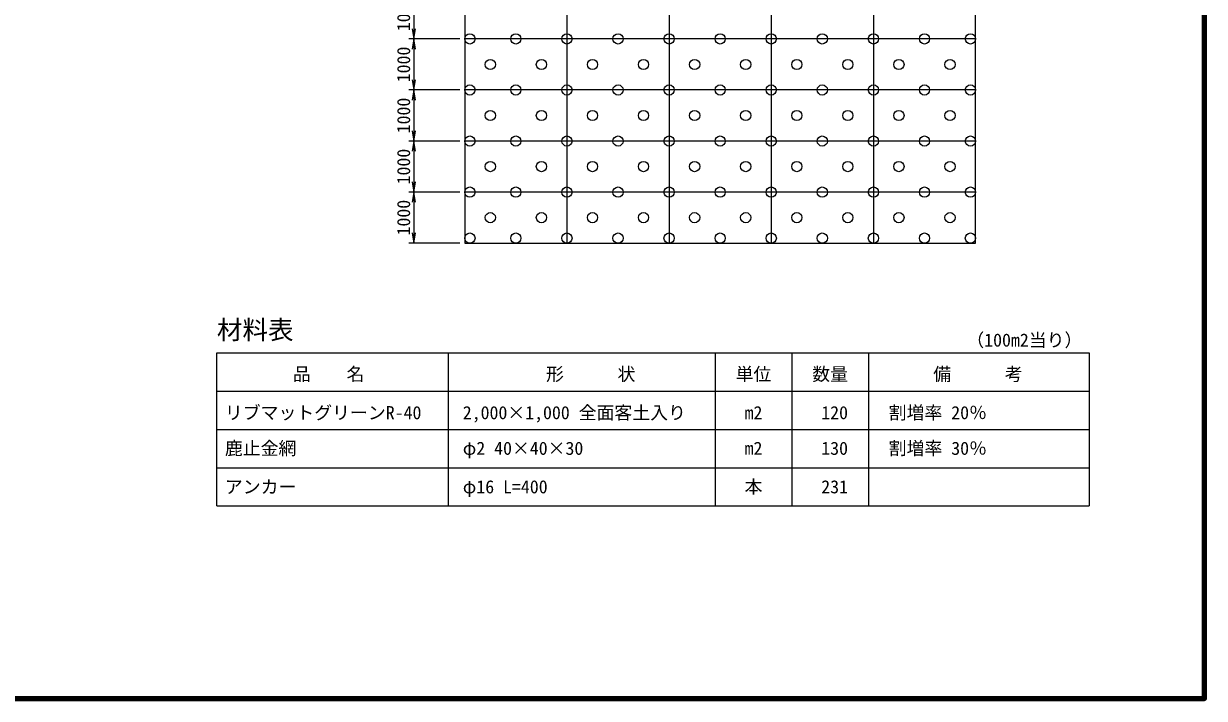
# Model space of a CAD drawing. Units: millimetres, scale not verified. Extents: x 690 to 40690, y 684 to 28809.
# Drawn here: x 17572 to 40690, y 684 to 13900 of the extents above; entities that cross this region are included whole.
import ezdxf
from ezdxf.enums import TextEntityAlignment as Align

# ---------------------------------------------------------------- set-up
doc = ezdxf.new("R2010")
doc.units = ezdxf.units.MM
doc.header["$LTSCALE"] = 100
doc.layers.add('C-MTR', color=5, linetype='Continuous')
doc.layers.add('C-MTR-TXT', color=5, linetype='Continuous')
for name, color, linetype, lineweight in [('C-MTR-FRAM', 5, 'Continuous', 25), ('C-MTR-LINE', 5, 'Continuous', 13), ('C-STR', 1, 'Continuous', 25), ('C-STR-DIM', 1, 'Continuous', 13), ('C-TTL', 2, 'Continuous', 140)]:
    doc.layers.add(name, color=color, linetype=linetype, lineweight=lineweight)
doc.styles.add('ＭＳ ゴシック', font='')
doc.styles.get('ＭＳ ゴシック').set_extended_font_data('MS Gothic')

msp = doc.modelspace()

# ---------------------------------------------------------------- linework, layer by layer
at = {"layer": 'C-MTR-FRAM'}
for p, q in [((21356.5, 4452.1), (21356.5, 7452.1)), ((21356.5, 7452.1), (38432, 7452.1)), ((38432, 7452.1), (38432, 4452.1)), ((21356.5, 4452.1), (38432, 4452.1))]:
    msp.add_line(p, q, dxfattribs=at)
at = {"layer": 'C-MTR-LINE'}
for p, q in [((25881.3, 7452.1), (25881.3, 4452.1)), ((31112.4, 7452.1), (31112.4, 4452.1)), ((32612.4, 7452.1), (32612.4, 4452.1)), ((34112.4, 7452.1), (34112.4, 4452.1)), ((21356.5, 6702.1), (38432, 6702.1)), ((21356.5, 5952.1), (38432, 5952.1)), ((21356.5, 5202.1), (38432, 5202.1))]:
    msp.add_line(p, q, dxfattribs=at)
at = {"layer": 'C-STR', "color": 7}
for p, q in [((26209.7, 19599.7), (26209.7, 9599.7)), ((28209.7, 19599.7), (28209.7, 9599.7)), ((30209.7, 19599.7), (30209.7, 9599.7)), ((32209.7, 19599.7), (32209.7, 9599.7)), ((34209.7, 19599.7), (34209.7, 9599.7)), ((36209.7, 9599.7), (36209.7, 19599.7)), ((36209.7, 13599.7), (26209.7, 13599.7)), ((36209.7, 12599.7), (26209.7, 12599.7)), ((36209.7, 11599.7), (26209.7, 11599.7)), ((36209.7, 10599.7), (26209.7, 10599.7)), ((26209.7, 9599.7), (36209.7, 9599.7))]:
    msp.add_line(p, q, dxfattribs=at)
for centre in [(26309.7, 13599.7), (27209.7, 13599.7), (28209.7, 13599.7), (29209.7, 13599.7), (30209.7, 13599.7), (31209.7, 13599.7), (32209.7, 13599.7), (33209.7, 13599.7), (34209.7, 13599.7), (35209.7, 13599.7), (36109.7, 13599.7), (26709.7, 13099.7), (27709.7, 13099.7), (28709.7, 13099.7), (29709.7, 13099.7), (30709.7, 13099.7), (31709.7, 13099.7), (32709.7, 13099.7), (33709.7, 13099.7), (34709.7, 13099.7), (35709.7, 13099.7), (26309.7, 12599.7), (27209.7, 12599.7), (28209.7, 12599.7), (29209.7, 12599.7), (30209.7, 12599.7), (31209.7, 12599.7), (32209.7, 12599.7), (33209.7, 12599.7), (34209.7, 12599.7), (35209.7, 12599.7), (36109.7, 12599.7), (26709.7, 12099.7), (27709.7, 12099.7), (28709.7, 12099.7), (29709.7, 12099.7), (30709.7, 12099.7), (31709.7, 12099.7), (32709.7, 12099.7), (33709.7, 12099.7), (34709.7, 12099.7), (35709.7, 12099.7), (26309.7, 11599.7), (27209.7, 11599.7), (28209.7, 11599.7), (29209.7, 11599.7), (30209.7, 11599.7), (31209.7, 11599.7), (32209.7, 11599.7), (33209.7, 11599.7), (34209.7, 11599.7), (35209.7, 11599.7), (36109.7, 11599.7), (26709.7, 11099.7), (27709.7, 11099.7), (28709.7, 11099.7), (29709.7, 11099.7), (30709.7, 11099.7), (31709.7, 11099.7), (32709.7, 11099.7), (33709.7, 11099.7), (34709.7, 11099.7), (35709.7, 11099.7), (26309.7, 10599.7), (27209.7, 10599.7), (28209.7, 10599.7), (29209.7, 10599.7), (30209.7, 10599.7), (31209.7, 10599.7), (32209.7, 10599.7), (33209.7, 10599.7), (34209.7, 10599.7), (35209.7, 10599.7), (36109.7, 10599.7), (26709.7, 10099.7), (27709.7, 10099.7), (28709.7, 10099.7), (29709.7, 10099.7), (30709.7, 10099.7), (31709.7, 10099.7), (32709.7, 10099.7), (33709.7, 10099.7), (34709.7, 10099.7), (35709.7, 10099.7), (26309.7, 9699.7), (27209.7, 9699.7), (28209.7, 9699.7), (29209.7, 9699.7), (30209.7, 9699.7), (31209.7, 9699.7), (32209.7, 9699.7), (33209.7, 9699.7), (34209.7, 9699.7), (35209.7, 9699.7), (36109.7, 9699.7)]:
    msp.add_circle(centre, 100, dxfattribs=at)
at = {"layer": 'C-STR-DIM'}
for p, q in [((25211, 14599.7), (25211, 13599.7)), ((26109.7, 13599.7), (25111, 13599.7)), ((26109.7, 13599.7), (25111, 13599.7)), ((25211, 13599.7), (25211, 12599.7)), ((26109.7, 12599.7), (25111, 12599.7)), ((26109.7, 12599.7), (25111, 12599.7)), ((25211, 12599.7), (25211, 11599.7)), ((26109.7, 11599.7), (25111, 11599.7)), ((26109.7, 11599.7), (25111, 11599.7)), ((25211, 11599.7), (25211, 10599.7)), ((26109.7, 10599.7), (25111, 10599.7)), ((26109.7, 10599.7), (25111, 10599.7)), ((25211, 10599.7), (25211, 9599.7)), ((26109.7, 9599.7), (25111, 9599.7))]:
    msp.add_line(p, q, dxfattribs=at)
for points in [[(25177.6, 13799.7), (25211, 13599.7), (25244.3, 13799.7)], [(25244.3, 13399.7), (25211, 13599.7), (25177.6, 13399.7)], [(25177.6, 12799.7), (25211, 12599.7), (25244.3, 12799.7)], [(25244.3, 12399.7), (25211, 12599.7), (25177.6, 12399.7)], [(25177.6, 11799.7), (25211, 11599.7), (25244.3, 11799.7)], [(25244.3, 11399.7), (25211, 11599.7), (25177.6, 11399.7)], [(25177.6, 10799.7), (25211, 10599.7), (25244.3, 10799.7)], [(25244.3, 10399.7), (25211, 10599.7), (25177.6, 10399.7)], [(25177.6, 9799.7), (25211, 9599.7), (25244.3, 9799.7)]]:
    msp.add_lwpolyline(points, dxfattribs=at)
at = {"layer": 'C-TTL'}
msp.add_lwpolyline([(690.4, 684.1), (40690.4, 684.1), (40690.4, 28384.1), (690.4, 28384.1)], close=True, dxfattribs=at)

# ---------------------------------------------------------------- texts
at = {"layer": 'C-MTR', "style": 'ＭＳ ゴシック'}
msp.add_text('材料表', height=366.6, dxfattribs=at).set_placement((21356.5, 7902.1), align=Align.MIDDLE_LEFT)
at = {"layer": 'C-MTR-TXT', "style": 'ＭＳ ゴシック'}
for s, p in [('（100m2当り）', (37165.8, 7702.1)), ('\u3000品\u3000\u3000名\u3000', (23545, 7034.6)), ('形\u3000\u3000\u3000状', (28674.8, 7034.6)), ('単位', (31862.4, 7034.6)), ('数量', (33362.4, 7034.6)), ('\u3000備\u3000\u3000\u3000考\u3000', (36256.1, 7034.6)), ('m2', (31862.4, 6280.2)), ('割増率 20％', (35471.2, 6280.2)), ('m2', (31862.4, 5582.7)), ('割増率 30％', (35471.2, 5582.7)), ('本', (31862.4, 4828.3))]:
    msp.add_text(s, height=256.6, dxfattribs=at).set_placement(p, align=Align.MIDDLE_CENTER)
for s, p in [('リブマットグリーンR-40', (21512.1, 6280.2)), ('2,000×1,000 全面客土入り', (26170.1, 6280.2)), ('鹿止金網', (21512.1, 5582.7)), ('φ2 40×40×30', (26170.1, 5582.7)), ('アンカー', (21512.1, 4828.3)), ('φ16 L=400', (26170.1, 4828.3))]:
    msp.add_text(s, height=256.6, dxfattribs=at).set_placement(p, align=Align.MIDDLE_LEFT)
for s, p in [('120', (33712.7, 6280.2)), ('130', (33712.7, 5582.7)), ('231', (33712.7, 4828.3))]:
    msp.add_text(s, height=256.6, dxfattribs=at).set_placement(p, align=Align.MIDDLE_RIGHT)
at = {"layer": 'C-STR-DIM', "color": 7, "style": 'ＭＳ ゴシック'}
for p in [(25011, 14099.7), (25011, 13099.7), (25011, 12099.7), (25011, 11099.7), (25011, 10099.7)]:
    msp.add_text('1000', height=256.6, rotation=90, dxfattribs=at).set_placement(p, align=Align.MIDDLE_CENTER)

doc.saveas('drawing.dxf')
